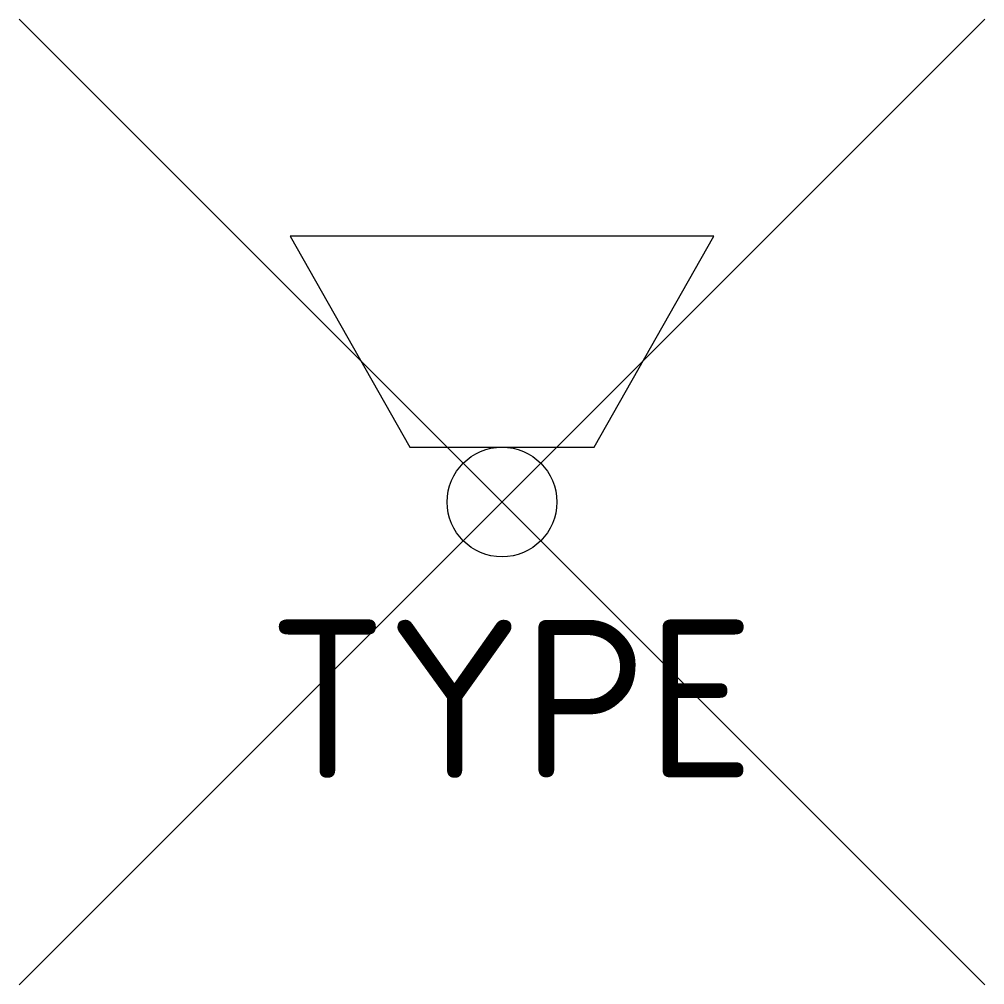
# Model space of a CAD drawing. Extents: x -5.5 to 5.5, y -5.5 to 5.5.
import ezdxf
from ezdxf.enums import TextEntityAlignment as Align

# ---------------------------------------------------------------- set-up
doc = ezdxf.new("R2010")
doc.units = 0
doc.styles.add('NLCS-ISO', font='NLCS-ISO.ttf')

msp = doc.modelspace()

# ---------------------------------------------------------------- linework, layer by layer
for points in [[(5.5, 5.5), (-5.5, -5.5)], [(-5.5, 5.5), (5.5, -5.5)]]:
    msp.add_lwpolyline(points)
at = {"flags": 128}
msp.add_lwpolyline([(-2.415, 3.028), (-1.052, 0.625), (1.052, 0.625), (2.415, 3.028)], close=True, dxfattribs=at)
msp.add_circle((0, 0), 0.625)

# ---------------------------------------------------------------- texts
at = {"style": 'NLCS-ISO'}
msp.add_attdef('TYPE', text='', height=1.8, dxfattribs=at).set_placement((0.105, -2.243), align=Align.MIDDLE_CENTER)

doc.saveas('drawing.dxf')
